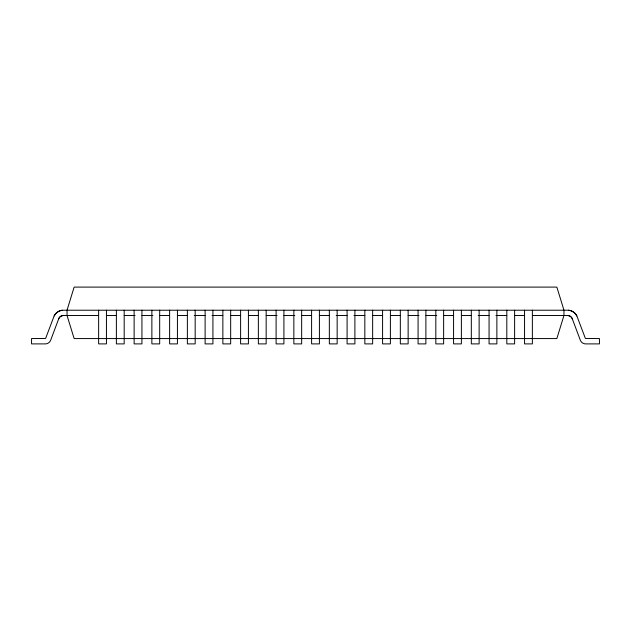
<?xml version="1.0" encoding="UTF-8"?>
<svg xmlns="http://www.w3.org/2000/svg" width="631" height="631" viewBox="0 0 631 631"><rect width="100%" height="100%" fill="white"/><g stroke="black" fill="none" stroke-linecap="round" stroke-linejoin="round"><path stroke-width="0.95" d="M98.594 315.5L63.494 315.5A5.119 5.119 0 0 0 58.699 318.821L50.685 340.188A5.711 5.711 0 0 1 45.337 343.895L31.55 343.895L31.55 338.571L45.613 338.445L54.124 315.981A10.451 10.451 0 0 1 62.437 310.223L568.563 310.223A10.451 10.451 0 0 1 576.876 315.981L585.387 338.445L599.45 338.571L599.45 343.895L585.663 343.895A5.711 5.711 0 0 1 580.315 340.188L572.301 318.821A5.119 5.119 0 0 0 567.506 315.5L532.406 315.5M106.481 315.5L116.341 315.5M124.228 315.5L135.073 315.5M141.975 315.5L152.82 315.5M159.722 315.5L169.581 315.5M177.469 315.5L187.328 315.5M194.23 315.5L205.075 315.5M211.977 315.5L222.822 315.5M230.709 315.5L240.569 315.5M248.456 315.5L258.316 315.5M266.203 315.5L277.048 315.5M283.95 315.5L294.795 315.5M301.697 315.5L311.556 315.5M319.444 315.5L329.303 315.5M336.205 315.5L347.05 315.5M353.952 315.5L364.797 315.5M372.684 315.5L382.544 315.5M390.431 315.5L400.291 315.5M408.178 315.5L419.023 315.5M425.925 315.5L436.77 315.5M443.672 315.5L453.531 315.5M461.419 315.5L471.278 315.5M478.18 315.5L489.025 315.5M495.927 315.5L506.772 315.5M514.659 315.5L524.519 315.5M488.883 338.571L74.142 338.571L67.044 315.5L67.044 310.176L74.142 287.105L556.857 287.105L563.956 310.176L563.956 315.5L556.857 338.571L524.558 338.571M489.064 338.571L506.614 338.571M506.811 338.571L524.345 338.571M532.367 310.176L532.367 343.895L524.558 343.895L524.558 310.176M514.62 310.176L514.62 343.895L506.811 343.895L506.811 310.176M496.873 310.176L496.873 343.895L489.064 343.895L489.064 310.176M479.126 310.176L479.126 343.895L471.318 343.895L471.318 310.176M461.379 310.176L461.379 343.895L453.571 343.895L453.571 310.176M443.632 310.176L443.632 343.895L435.824 343.895L435.824 310.176M425.886 310.176L425.886 343.895L418.077 343.895L418.077 310.176M408.139 310.176L408.139 343.895L400.33 343.895L400.33 310.176M390.392 310.176L390.392 343.895L382.583 343.895L382.583 310.176M372.645 310.176L372.645 343.895L364.836 343.895L364.836 310.176M354.898 310.176L354.898 343.895L347.089 343.895L347.089 310.176M337.151 310.176L337.151 343.895L329.343 343.895L329.343 310.176M319.404 310.176L319.404 343.895L311.596 343.895L311.596 310.176M301.657 310.176L301.657 343.895L293.849 343.895L293.849 310.176M283.911 310.176L283.911 343.895L276.102 343.895L276.102 310.176M266.164 310.176L266.164 343.895L258.355 343.895L258.355 310.176M248.417 310.176L248.417 343.895L240.608 343.895L240.608 310.176M230.67 310.176L230.67 343.895L222.861 343.895L222.861 310.176M212.923 310.176L212.923 343.895L205.114 343.895L205.114 310.176M195.176 310.176L195.176 343.895L187.368 343.895L187.368 310.176M177.429 310.176L177.429 343.895L169.621 343.895L169.621 310.176M159.682 310.176L159.682 343.895L151.874 343.895L151.874 310.176M141.936 310.176L141.936 343.895L134.127 343.895L134.127 310.176M124.189 310.176L124.189 343.895L116.38 343.895L116.38 310.176M106.442 310.176L106.442 343.895L98.633 343.895L98.633 310.176M54.124 315.981A10.451 10.451 0 0 1 62.437 310.223M58.699 318.821A5.119 5.119 0 0 1 63.494 315.5M568.563 310.223A10.451 10.451 0 0 1 576.876 315.981M567.506 315.5A5.119 5.119 0 0 1 572.301 318.821"/></g></svg>
